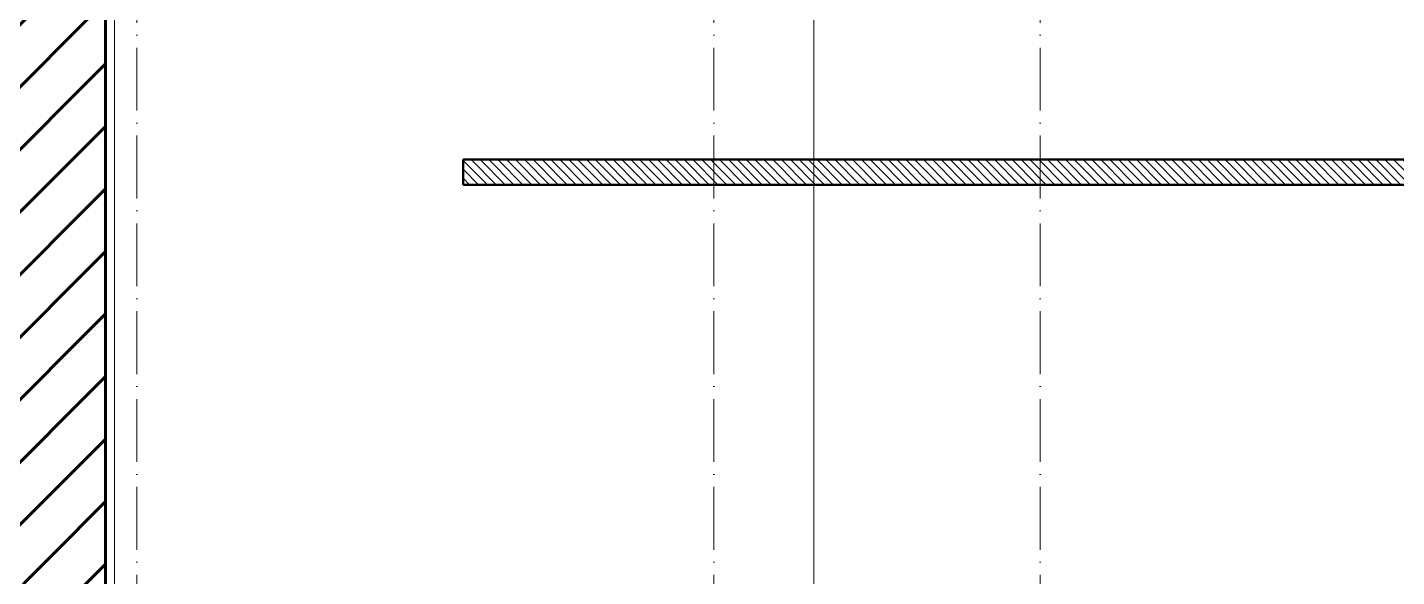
# Model space of a CAD drawing. Header units: millimetres. Extents: x -606178 to 312196, y -19338 to 632709.
# Drawn here: x -416854 to -405938, y 479302 to 483679 of the extents above; entities that cross this region are included whole.
import ezdxf

# ---------------------------------------------------------------- set-up
doc = ezdxf.new("R2010")
doc.units = ezdxf.units.MM
doc.linetypes.add('50_200_ШТРИХ_1Т_ш5_п1_п1_', pattern=[700, 500, -100, 0, -100])
for name, color, linetype, lineweight in [('6.4.1) Окр пт с инж. ПТ2.16', 3, 'Continuous', 60), ('A-DETL-____-OTLN-4', 7, 'Continuous', 18), ('A-WALL-____-MCUT-2', 7, 'Continuous', 50), ('A-WALL-____-PATT-1', 7, 'Continuous', 9), ('S-GRID-____-OTLN-1', 7, '50_200_ШТРИХ_1Т_ш5_п1_п1_', 9)]:
    doc.layers.add(name, color=color, linetype=linetype, lineweight=lineweight)
doc.layers.add('G-____-____-SYMB-1', color=9, linetype='Continuous', lineweight=9, true_color=0x808080)

msp = doc.modelspace()

# ---------------------------------------------------------------- hatches: boundary and pattern name
at = {"layer": '6.4.1) Окр пт с инж. ПТ2.16'}
h = msp.add_hatch(dxfattribs=at)
h.set_pattern_fill('ANSI31', color=256, scale=111)
h.paths.add_polyline_path([(-416230.7712, 499275.3011), (-420230.7712, 499275.3011), (-420230.7712, 461025.3011), (-416230.7712, 461025.3011), (-416230.7712, 470075.3011), (-416930.7712, 470075.3011), (-416930.7712, 478525.3011), (-416230.7712, 478525.3011)])
at = {"layer": 'A-WALL-____-PATT-1'}
h = msp.add_hatch(dxfattribs=at)
h.set_pattern_fill('FP_6', color=256, style=0, pattern_type=2)
h.set_pattern_definition([(135, (-425830.77, 451794.26), (-35.35534, -35.35534), [])])
h.paths.add_polyline_path([(-404080.7712, 482425.3011), (-404080.7712, 482625.3011), (-413380.7712, 482625.3011), (-413380.7712, 482425.3011), (-404636.1498, 482425.3011)], flags=0)

# ---------------------------------------------------------------- linework, layer by layer
at = {"layer": '6.4.1) Окр пт с инж. ПТ2.16'}
msp.add_lwpolyline([(-420230.7712, 461025.3011), (-416230.7712, 461025.3011), (-416230.7712, 499275.3011), (-420230.7712, 499275.3011)], close=True, dxfattribs=at)
at = {"layer": 'A-DETL-____-OTLN-4'}
for p, q in [((-416230.7712, 484025.3011), (-416230.7712, 478525.3011)), ((-416160.7712, 484025.3011), (-416160.7712, 478525.3011))]:
    msp.add_line(p, q, dxfattribs=at)
at = {"layer": 'A-WALL-____-MCUT-2'}
for p, q in [((-404080.7712, 482625.3011), (-413380.7712, 482625.3011)), ((-413380.7712, 482625.3011), (-413380.7712, 482425.3011)), ((-413380.7712, 482425.3011), (-404080.7712, 482425.3011))]:
    msp.add_line(p, q, dxfattribs=at)
at = {"layer": 'G-____-____-SYMB-1'}
msp.add_line((-410584.5002, 501859.166), (-410584.5002, 447123.2799), dxfattribs=at)
at = {"layer": 'S-GRID-____-OTLN-1'}
for p, q in [((-415980.7712, 447311.6528), (-415980.7712, 501675.2188)), ((-411380.7712, 447311.6528), (-411380.7712, 501675.2188)), ((-408780.7712, 447311.6528), (-408780.7712, 501675.2188))]:
    msp.add_line(p, q, dxfattribs=at)

doc.saveas('drawing.dxf')
